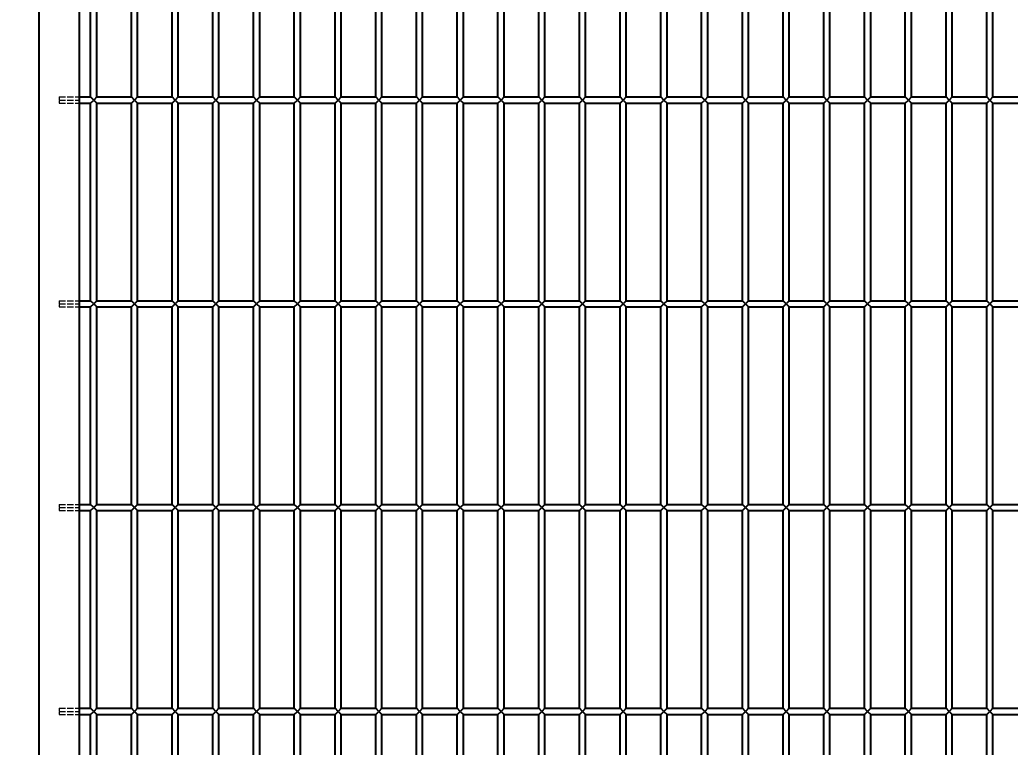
# Model space of a CAD drawing. Header units: millimetres. Extents: x 120 to 9117, y 110 to 4090.
# Drawn here: x 1886 to 2372.3, y 2549.4 to 2906.4 of the extents above; entities that cross this region are included whole.
import ezdxf

# ---------------------------------------------------------------- set-up
doc = ezdxf.new("R2010")
doc.units = ezdxf.units.MM
doc.header["$LTSCALE"] = 20
doc.linetypes.add('DASHED', pattern=[0.2067, 0.1654, -0.0413])
doc.layers.add('可见 (ISO)', color=7, linetype='Continuous', lineweight=25)
doc.layers.add('尺寸 (ISO)', color=7, linetype='Continuous', lineweight=18, true_color=0x008000)
doc.layers.add('隐藏 (ISO)', color=5, linetype='DASHED', lineweight=18, true_color=0x0000ff)
doc.styles.add('最新国标', font='simfang.ttf')
doc.dimstyles.new('默认 (GB)', dxfattribs={"dimscale": 20, "dimtxt": 2.8, "dimasz": 2.5, "dimexe": 2, "dimexo": 1.5, "dimgap": 0.5, "dimtad": 1, "dimtoh": 1, "dimdsep": 46, "dimtxsty": '最新国标', "dimcen": 0.09, "dimdle": 10, "dimclrd": 256, "dimclre": 256, "dimclrt": 256, "dimaunit": 1, "dimadec": 3, "dimazin": 2, "dimtfac": 0.535714, "dimtdec": 3, "dimtmove": 0, "dimatfit": 3, "dimfxl": 0, "dimtolj": 1, "dimlwd": -1, "dimlwe": -1, "dimarcsym": 0})

# ---------------------------------------------------------------- blocks, each defined once
blk = doc.blocks.new('*D6')
at = {"layer": 'Defpoints', "color": 0, "transparency": 16777216}
for p in [(1895.28, 3037.01), (1555.19, 1997.01), (1895.28, 1997.01)]:
    blk.add_point(p, dxfattribs=at)
at = {"layer": '尺寸 (ISO)', "color": 116, "true_color": 0x00803f, "transparency": 16777216}
for p, q in [((1865.28, 3037.01), (1515.19, 3037.01)), ((1555.19, 2987.01), (1555.19, 2047.01)), ((1865.28, 1997.01), (1515.19, 1997.01))]:
    blk.add_line(p, q, dxfattribs=at)
for points in [[(1546.85, 2987.01), (1563.52, 2987.01), (1555.19, 3037.01)], [(1546.85, 2047.01), (1563.52, 2047.01), (1555.19, 1997.01)]]:
    blk.add_solid(points, dxfattribs=at)
at = {"layer": '尺寸 (ISO)', "transparency": 16777216, "insert": (1516.87, 2517.01), "char_height": 56, "attachment_point": 5, "rotation": 90, "style": '最新国标'}
blk.add_mtext('\\A1;1040', dxfattribs=at)

msp = doc.modelspace()

# ---------------------------------------------------------------- linework, layer by layer
at = {"layer": '可见 (ISO)'}
for p, q in [((1895.28, 3037.011), (1895.28, 1997.011)), ((1915.28, 2527.011), (1915.28, 3017.011)), ((1920.78, 2868.511), (1920.78, 2965.511)), ((1923.78, 2868.511), (1923.78, 2965.511)), ((1940.78, 2868.511), (1940.78, 2965.511)), ((1943.78, 2868.511), (1943.78, 2965.511)), ((1960.78, 2868.511), (1960.78, 2965.511)), ((1963.78, 2868.511), (1963.78, 2965.511)), ((1980.78, 2868.511), (1980.78, 2965.511)), ((1983.78, 2868.511), (1983.78, 2965.511)), ((2000.78, 2868.511), (2000.78, 2965.511)), ((2003.78, 2868.511), (2003.78, 2965.511)), ((2020.78, 2868.511), (2020.78, 2965.511)), ((2023.78, 2868.511), (2023.78, 2965.511)), ((2040.78, 2868.511), (2040.78, 2965.511)), ((2043.78, 2868.511), (2043.78, 2965.511)), ((2060.78, 2868.511), (2060.78, 2965.511)), ((2063.78, 2868.511), (2063.78, 2965.511)), ((2080.78, 2868.511), (2080.78, 2965.511)), ((2083.78, 2868.511), (2083.78, 2965.511)), ((2100.78, 2868.511), (2100.78, 2965.511)), ((2103.78, 2868.511), (2103.78, 2965.511)), ((2120.78, 2868.511), (2120.78, 2965.511)), ((2123.78, 2868.511), (2123.78, 2965.511)), ((2140.78, 2868.511), (2140.78, 2965.511)), ((2143.78, 2868.511), (2143.78, 2965.511)), ((2160.78, 2868.511), (2160.78, 2965.511)), ((2163.78, 2868.511), (2163.78, 2965.511)), ((2180.78, 2868.511), (2180.78, 2965.511)), ((2183.78, 2868.511), (2183.78, 2965.511)), ((2200.78, 2868.511), (2200.78, 2965.511)), ((2203.78, 2868.511), (2203.78, 2965.511)), ((2220.78, 2868.511), (2220.78, 2965.511)), ((2223.78, 2868.511), (2223.78, 2965.511)), ((2240.78, 2868.511), (2240.78, 2965.511)), ((2243.78, 2868.511), (2243.78, 2965.511)), ((2260.78, 2868.511), (2260.78, 2965.511)), ((2263.78, 2868.511), (2263.78, 2965.511)), ((2280.78, 2868.511), (2280.78, 2965.511)), ((2283.78, 2868.511), (2283.78, 2965.511)), ((2300.78, 2868.511), (2300.78, 2965.511)), ((2303.78, 2868.511), (2303.78, 2965.511)), ((2320.78, 2868.511), (2320.78, 2965.511)), ((2323.78, 2868.511), (2323.78, 2965.511)), ((2340.78, 2868.511), (2340.78, 2965.511)), ((2343.78, 2868.511), (2343.78, 2965.511)), ((2360.78, 2868.511), (2360.78, 2965.511)), ((2363.78, 2868.511), (2363.78, 2965.511)), ((1915.28, 2868.511), (1920.78, 2868.511)), ((1915.28, 2865.511), (1920.78, 2865.511)), ((1922.28, 2867.011), (1920.78, 2868.511)), ((1920.78, 2865.511), (1922.28, 2867.011)), ((1920.78, 2768.511), (1920.78, 2865.511)), ((1923.78, 2868.511), (1922.28, 2867.011)), ((1922.28, 2867.011), (1923.78, 2865.511)), ((1923.78, 2868.511), (1940.78, 2868.511)), ((1923.78, 2865.511), (1940.78, 2865.511)), ((1923.78, 2768.511), (1923.78, 2865.511)), ((1942.28, 2867.011), (1940.78, 2868.511)), ((1940.78, 2865.511), (1942.28, 2867.011)), ((1940.78, 2768.511), (1940.78, 2865.511)), ((1943.78, 2868.511), (1942.28, 2867.011)), ((1942.28, 2867.011), (1943.78, 2865.511)), ((1943.78, 2868.511), (1960.78, 2868.511)), ((1943.78, 2865.511), (1960.78, 2865.511)), ((1943.78, 2768.511), (1943.78, 2865.511)), ((1962.28, 2867.011), (1960.78, 2868.511)), ((1960.78, 2865.511), (1962.28, 2867.011)), ((1960.78, 2768.511), (1960.78, 2865.511)), ((1963.78, 2868.511), (1962.28, 2867.011)), ((1962.28, 2867.011), (1963.78, 2865.511)), ((1963.78, 2868.511), (1980.78, 2868.511)), ((1963.78, 2865.511), (1980.78, 2865.511)), ((1963.78, 2768.511), (1963.78, 2865.511)), ((1982.28, 2867.011), (1980.78, 2868.511)), ((1980.78, 2865.511), (1982.28, 2867.011)), ((1980.78, 2768.511), (1980.78, 2865.511)), ((1983.78, 2868.511), (1982.28, 2867.011)), ((1982.28, 2867.011), (1983.78, 2865.511)), ((1983.78, 2868.511), (2000.78, 2868.511)), ((1983.78, 2865.511), (2000.78, 2865.511)), ((1983.78, 2768.511), (1983.78, 2865.511)), ((2002.28, 2867.011), (2000.78, 2868.511)), ((2000.78, 2865.511), (2002.28, 2867.011)), ((2000.78, 2768.511), (2000.78, 2865.511)), ((2003.78, 2868.511), (2002.28, 2867.011)), ((2002.28, 2867.011), (2003.78, 2865.511)), ((2003.78, 2868.511), (2020.78, 2868.511)), ((2003.78, 2865.511), (2020.78, 2865.511)), ((2003.78, 2768.511), (2003.78, 2865.511)), ((2022.28, 2867.011), (2020.78, 2868.511)), ((2020.78, 2865.511), (2022.28, 2867.011)), ((2020.78, 2768.511), (2020.78, 2865.511)), ((2023.78, 2868.511), (2022.28, 2867.011)), ((2022.28, 2867.011), (2023.78, 2865.511)), ((2023.78, 2868.511), (2040.78, 2868.511)), ((2023.78, 2865.511), (2040.78, 2865.511)), ((2023.78, 2768.511), (2023.78, 2865.511)), ((2042.28, 2867.011), (2040.78, 2868.511)), ((2040.78, 2865.511), (2042.28, 2867.011)), ((2040.78, 2768.511), (2040.78, 2865.511)), ((2043.78, 2868.511), (2042.28, 2867.011)), ((2042.28, 2867.011), (2043.78, 2865.511)), ((2043.78, 2868.511), (2060.78, 2868.511)), ((2043.78, 2865.511), (2060.78, 2865.511)), ((2043.78, 2768.511), (2043.78, 2865.511)), ((2062.28, 2867.011), (2060.78, 2868.511)), ((2060.78, 2865.511), (2062.28, 2867.011)), ((2060.78, 2768.511), (2060.78, 2865.511)), ((2063.78, 2868.511), (2062.28, 2867.011)), ((2062.28, 2867.011), (2063.78, 2865.511)), ((2063.78, 2868.511), (2080.78, 2868.511)), ((2063.78, 2865.511), (2080.78, 2865.511)), ((2063.78, 2768.511), (2063.78, 2865.511)), ((2082.28, 2867.011), (2080.78, 2868.511)), ((2080.78, 2865.511), (2082.28, 2867.011)), ((2080.78, 2768.511), (2080.78, 2865.511)), ((2083.78, 2868.511), (2082.28, 2867.011)), ((2082.28, 2867.011), (2083.78, 2865.511)), ((2083.78, 2868.511), (2100.78, 2868.511)), ((2083.78, 2865.511), (2100.78, 2865.511)), ((2083.78, 2768.511), (2083.78, 2865.511)), ((2102.28, 2867.011), (2100.78, 2868.511)), ((2100.78, 2865.511), (2102.28, 2867.011)), ((2100.78, 2768.511), (2100.78, 2865.511)), ((2103.78, 2868.511), (2102.28, 2867.011)), ((2102.28, 2867.011), (2103.78, 2865.511)), ((2103.78, 2868.511), (2120.78, 2868.511)), ((2103.78, 2865.511), (2120.78, 2865.511)), ((2103.78, 2768.511), (2103.78, 2865.511)), ((2122.28, 2867.011), (2120.78, 2868.511)), ((2120.78, 2865.511), (2122.28, 2867.011)), ((2120.78, 2768.511), (2120.78, 2865.511)), ((2123.78, 2868.511), (2122.28, 2867.011)), ((2122.28, 2867.011), (2123.78, 2865.511)), ((2123.78, 2868.511), (2140.78, 2868.511)), ((2123.78, 2865.511), (2140.78, 2865.511)), ((2123.78, 2768.511), (2123.78, 2865.511)), ((2142.28, 2867.011), (2140.78, 2868.511)), ((2140.78, 2865.511), (2142.28, 2867.011)), ((2140.78, 2768.511), (2140.78, 2865.511)), ((2143.78, 2868.511), (2142.28, 2867.011)), ((2142.28, 2867.011), (2143.78, 2865.511)), ((2143.78, 2868.511), (2160.78, 2868.511)), ((2143.78, 2865.511), (2160.78, 2865.511)), ((2143.78, 2768.511), (2143.78, 2865.511)), ((2162.28, 2867.011), (2160.78, 2868.511)), ((2160.78, 2865.511), (2162.28, 2867.011)), ((2160.78, 2768.511), (2160.78, 2865.511)), ((2163.78, 2868.511), (2162.28, 2867.011)), ((2162.28, 2867.011), (2163.78, 2865.511)), ((2163.78, 2868.511), (2180.78, 2868.511)), ((2163.78, 2865.511), (2180.78, 2865.511)), ((2163.78, 2768.511), (2163.78, 2865.511)), ((2182.28, 2867.011), (2180.78, 2868.511)), ((2180.78, 2865.511), (2182.28, 2867.011)), ((2180.78, 2768.511), (2180.78, 2865.511)), ((2183.78, 2868.511), (2182.28, 2867.011)), ((2182.28, 2867.011), (2183.78, 2865.511)), ((2183.78, 2868.511), (2200.78, 2868.511)), ((2183.78, 2865.511), (2200.78, 2865.511)), ((2183.78, 2768.511), (2183.78, 2865.511)), ((2202.28, 2867.011), (2200.78, 2868.511)), ((2200.78, 2865.511), (2202.28, 2867.011)), ((2200.78, 2768.511), (2200.78, 2865.511)), ((2203.78, 2868.511), (2202.28, 2867.011)), ((2202.28, 2867.011), (2203.78, 2865.511)), ((2203.78, 2868.511), (2220.78, 2868.511)), ((2203.78, 2865.511), (2220.78, 2865.511)), ((2203.78, 2768.511), (2203.78, 2865.511)), ((2222.28, 2867.011), (2220.78, 2868.511)), ((2220.78, 2865.511), (2222.28, 2867.011)), ((2220.78, 2768.511), (2220.78, 2865.511)), ((2223.78, 2868.511), (2222.28, 2867.011)), ((2222.28, 2867.011), (2223.78, 2865.511)), ((2223.78, 2868.511), (2240.78, 2868.511)), ((2223.78, 2865.511), (2240.78, 2865.511)), ((2223.78, 2768.511), (2223.78, 2865.511)), ((2242.28, 2867.011), (2240.78, 2868.511)), ((2240.78, 2865.511), (2242.28, 2867.011)), ((2240.78, 2768.511), (2240.78, 2865.511)), ((2243.78, 2868.511), (2242.28, 2867.011)), ((2242.28, 2867.011), (2243.78, 2865.511)), ((2243.78, 2868.511), (2260.78, 2868.511)), ((2243.78, 2865.511), (2260.78, 2865.511)), ((2243.78, 2768.511), (2243.78, 2865.511)), ((2262.28, 2867.011), (2260.78, 2868.511)), ((2260.78, 2865.511), (2262.28, 2867.011)), ((2260.78, 2768.511), (2260.78, 2865.511)), ((2263.78, 2868.511), (2262.28, 2867.011)), ((2262.28, 2867.011), (2263.78, 2865.511)), ((2263.78, 2868.511), (2280.78, 2868.511)), ((2263.78, 2865.511), (2280.78, 2865.511)), ((2263.78, 2768.511), (2263.78, 2865.511)), ((2282.28, 2867.011), (2280.78, 2868.511)), ((2280.78, 2865.511), (2282.28, 2867.011)), ((2280.78, 2768.511), (2280.78, 2865.511)), ((2283.78, 2868.511), (2282.28, 2867.011)), ((2282.28, 2867.011), (2283.78, 2865.511)), ((2283.78, 2868.511), (2300.78, 2868.511)), ((2283.78, 2865.511), (2300.78, 2865.511)), ((2283.78, 2768.511), (2283.78, 2865.511)), ((2302.28, 2867.011), (2300.78, 2868.511)), ((2300.78, 2865.511), (2302.28, 2867.011)), ((2300.78, 2768.511), (2300.78, 2865.511)), ((2303.78, 2868.511), (2302.28, 2867.011)), ((2302.28, 2867.011), (2303.78, 2865.511)), ((2303.78, 2868.511), (2320.78, 2868.511)), ((2303.78, 2865.511), (2320.78, 2865.511)), ((2303.78, 2768.511), (2303.78, 2865.511)), ((2322.28, 2867.011), (2320.78, 2868.511)), ((2320.78, 2865.511), (2322.28, 2867.011)), ((2320.78, 2768.511), (2320.78, 2865.511)), ((2323.78, 2868.511), (2322.28, 2867.011)), ((2322.28, 2867.011), (2323.78, 2865.511)), ((2323.78, 2868.511), (2340.78, 2868.511)), ((2323.78, 2865.511), (2340.78, 2865.511)), ((2323.78, 2768.511), (2323.78, 2865.511)), ((2342.28, 2867.011), (2340.78, 2868.511)), ((2340.78, 2865.511), (2342.28, 2867.011)), ((2340.78, 2768.511), (2340.78, 2865.511)), ((2343.78, 2868.511), (2342.28, 2867.011)), ((2342.28, 2867.011), (2343.78, 2865.511)), ((2343.78, 2868.511), (2360.78, 2868.511)), ((2343.78, 2865.511), (2360.78, 2865.511)), ((2343.78, 2768.511), (2343.78, 2865.511)), ((2362.28, 2867.011), (2360.78, 2868.511)), ((2360.78, 2865.511), (2362.28, 2867.011)), ((2360.78, 2768.511), (2360.78, 2865.511)), ((2363.78, 2868.511), (2362.28, 2867.011)), ((2362.28, 2867.011), (2363.78, 2865.511)), ((2363.78, 2868.511), (2380.78, 2868.511)), ((2363.78, 2865.511), (2380.78, 2865.511)), ((2363.78, 2768.511), (2363.78, 2865.511)), ((1915.28, 2768.511), (1920.78, 2768.511)), ((1922.28, 2767.011), (1920.78, 2768.511)), ((1920.78, 2765.511), (1922.28, 2767.011)), ((1923.78, 2768.511), (1922.28, 2767.011)), ((1922.28, 2767.011), (1923.78, 2765.511)), ((1923.78, 2768.511), (1940.78, 2768.511)), ((1942.28, 2767.011), (1940.78, 2768.511)), ((1940.78, 2765.511), (1942.28, 2767.011)), ((1943.78, 2768.511), (1942.28, 2767.011)), ((1942.28, 2767.011), (1943.78, 2765.511)), ((1943.78, 2768.511), (1960.78, 2768.511)), ((1962.28, 2767.011), (1960.78, 2768.511)), ((1960.78, 2765.511), (1962.28, 2767.011)), ((1963.78, 2768.511), (1962.28, 2767.011)), ((1962.28, 2767.011), (1963.78, 2765.511)), ((1963.78, 2768.511), (1980.78, 2768.511)), ((1982.28, 2767.011), (1980.78, 2768.511)), ((1980.78, 2765.511), (1982.28, 2767.011)), ((1983.78, 2768.511), (1982.28, 2767.011)), ((1982.28, 2767.011), (1983.78, 2765.511)), ((1983.78, 2768.511), (2000.78, 2768.511)), ((2002.28, 2767.011), (2000.78, 2768.511)), ((2000.78, 2765.511), (2002.28, 2767.011)), ((2003.78, 2768.511), (2002.28, 2767.011)), ((2002.28, 2767.011), (2003.78, 2765.511)), ((2003.78, 2768.511), (2020.78, 2768.511)), ((2022.28, 2767.011), (2020.78, 2768.511)), ((2020.78, 2765.511), (2022.28, 2767.011)), ((2023.78, 2768.511), (2022.28, 2767.011)), ((2022.28, 2767.011), (2023.78, 2765.511)), ((2023.78, 2768.511), (2040.78, 2768.511)), ((2042.28, 2767.011), (2040.78, 2768.511)), ((2040.78, 2765.511), (2042.28, 2767.011)), ((2043.78, 2768.511), (2042.28, 2767.011)), ((2042.28, 2767.011), (2043.78, 2765.511)), ((2043.78, 2768.511), (2060.78, 2768.511)), ((2062.28, 2767.011), (2060.78, 2768.511)), ((2060.78, 2765.511), (2062.28, 2767.011)), ((2063.78, 2768.511), (2062.28, 2767.011)), ((2062.28, 2767.011), (2063.78, 2765.511)), ((2063.78, 2768.511), (2080.78, 2768.511)), ((2082.28, 2767.011), (2080.78, 2768.511)), ((2080.78, 2765.511), (2082.28, 2767.011)), ((2083.78, 2768.511), (2082.28, 2767.011)), ((2082.28, 2767.011), (2083.78, 2765.511)), ((2083.78, 2768.511), (2100.78, 2768.511)), ((2102.28, 2767.011), (2100.78, 2768.511)), ((2100.78, 2765.511), (2102.28, 2767.011)), ((2103.78, 2768.511), (2102.28, 2767.011)), ((2102.28, 2767.011), (2103.78, 2765.511)), ((2103.78, 2768.511), (2120.78, 2768.511)), ((2122.28, 2767.011), (2120.78, 2768.511)), ((2120.78, 2765.511), (2122.28, 2767.011)), ((2123.78, 2768.511), (2122.28, 2767.011)), ((2122.28, 2767.011), (2123.78, 2765.511)), ((2123.78, 2768.511), (2140.78, 2768.511)), ((2142.28, 2767.011), (2140.78, 2768.511)), ((2140.78, 2765.511), (2142.28, 2767.011)), ((2143.78, 2768.511), (2142.28, 2767.011)), ((2142.28, 2767.011), (2143.78, 2765.511)), ((2143.78, 2768.511), (2160.78, 2768.511)), ((2162.28, 2767.011), (2160.78, 2768.511)), ((2160.78, 2765.511), (2162.28, 2767.011)), ((2163.78, 2768.511), (2162.28, 2767.011)), ((2162.28, 2767.011), (2163.78, 2765.511)), ((2163.78, 2768.511), (2180.78, 2768.511)), ((2182.28, 2767.011), (2180.78, 2768.511)), ((2180.78, 2765.511), (2182.28, 2767.011)), ((2183.78, 2768.511), (2182.28, 2767.011)), ((2182.28, 2767.011), (2183.78, 2765.511)), ((2183.78, 2768.511), (2200.78, 2768.511)), ((2202.28, 2767.011), (2200.78, 2768.511)), ((2200.78, 2765.511), (2202.28, 2767.011)), ((2203.78, 2768.511), (2202.28, 2767.011)), ((2202.28, 2767.011), (2203.78, 2765.511)), ((2203.78, 2768.511), (2220.78, 2768.511)), ((2222.28, 2767.011), (2220.78, 2768.511)), ((2220.78, 2765.511), (2222.28, 2767.011)), ((2223.78, 2768.511), (2222.28, 2767.011)), ((2222.28, 2767.011), (2223.78, 2765.511)), ((2223.78, 2768.511), (2240.78, 2768.511)), ((2242.28, 2767.011), (2240.78, 2768.511)), ((2240.78, 2765.511), (2242.28, 2767.011)), ((2243.78, 2768.511), (2242.28, 2767.011)), ((2242.28, 2767.011), (2243.78, 2765.511)), ((2243.78, 2768.511), (2260.78, 2768.511)), ((2262.28, 2767.011), (2260.78, 2768.511)), ((2260.78, 2765.511), (2262.28, 2767.011)), ((2263.78, 2768.511), (2262.28, 2767.011)), ((2262.28, 2767.011), (2263.78, 2765.511)), ((2263.78, 2768.511), (2280.78, 2768.511)), ((2282.28, 2767.011), (2280.78, 2768.511)), ((2280.78, 2765.511), (2282.28, 2767.011)), ((2283.78, 2768.511), (2282.28, 2767.011)), ((2282.28, 2767.011), (2283.78, 2765.511)), ((2283.78, 2768.511), (2300.78, 2768.511)), ((2302.28, 2767.011), (2300.78, 2768.511)), ((2300.78, 2765.511), (2302.28, 2767.011)), ((2303.78, 2768.511), (2302.28, 2767.011)), ((2302.28, 2767.011), (2303.78, 2765.511)), ((2303.78, 2768.511), (2320.78, 2768.511)), ((2322.28, 2767.011), (2320.78, 2768.511)), ((2320.78, 2765.511), (2322.28, 2767.011)), ((2323.78, 2768.511), (2322.28, 2767.011)), ((2322.28, 2767.011), (2323.78, 2765.511)), ((2323.78, 2768.511), (2340.78, 2768.511)), ((2342.28, 2767.011), (2340.78, 2768.511)), ((2340.78, 2765.511), (2342.28, 2767.011)), ((2343.78, 2768.511), (2342.28, 2767.011)), ((2342.28, 2767.011), (2343.78, 2765.511)), ((2343.78, 2768.511), (2360.78, 2768.511)), ((2362.28, 2767.011), (2360.78, 2768.511)), ((2360.78, 2765.511), (2362.28, 2767.011)), ((2363.78, 2768.511), (2362.28, 2767.011)), ((2362.28, 2767.011), (2363.78, 2765.511)), ((2363.78, 2768.511), (2380.78, 2768.511)), ((1915.28, 2765.511), (1920.78, 2765.511)), ((1920.78, 2668.511), (1920.78, 2765.511)), ((1923.78, 2765.511), (1940.78, 2765.511)), ((1923.78, 2668.511), (1923.78, 2765.511)), ((1940.78, 2668.511), (1940.78, 2765.511)), ((1943.78, 2765.511), (1960.78, 2765.511)), ((1943.78, 2668.511), (1943.78, 2765.511)), ((1960.78, 2668.511), (1960.78, 2765.511)), ((1963.78, 2765.511), (1980.78, 2765.511)), ((1963.78, 2668.511), (1963.78, 2765.511)), ((1980.78, 2668.511), (1980.78, 2765.511)), ((1983.78, 2765.511), (2000.78, 2765.511)), ((1983.78, 2668.511), (1983.78, 2765.511)), ((2000.78, 2668.511), (2000.78, 2765.511)), ((2003.78, 2765.511), (2020.78, 2765.511)), ((2003.78, 2668.511), (2003.78, 2765.511)), ((2020.78, 2668.511), (2020.78, 2765.511)), ((2023.78, 2765.511), (2040.78, 2765.511)), ((2023.78, 2668.511), (2023.78, 2765.511)), ((2040.78, 2668.511), (2040.78, 2765.511)), ((2043.78, 2765.511), (2060.78, 2765.511)), ((2043.78, 2668.511), (2043.78, 2765.511)), ((2060.78, 2668.511), (2060.78, 2765.511)), ((2063.78, 2765.511), (2080.78, 2765.511)), ((2063.78, 2668.511), (2063.78, 2765.511)), ((2080.78, 2668.511), (2080.78, 2765.511)), ((2083.78, 2765.511), (2100.78, 2765.511)), ((2083.78, 2668.511), (2083.78, 2765.511)), ((2100.78, 2668.511), (2100.78, 2765.511)), ((2103.78, 2765.511), (2120.78, 2765.511)), ((2103.78, 2668.511), (2103.78, 2765.511)), ((2120.78, 2668.511), (2120.78, 2765.511)), ((2123.78, 2765.511), (2140.78, 2765.511)), ((2123.78, 2668.511), (2123.78, 2765.511)), ((2140.78, 2668.511), (2140.78, 2765.511)), ((2143.78, 2765.511), (2160.78, 2765.511)), ((2143.78, 2668.511), (2143.78, 2765.511)), ((2160.78, 2668.511), (2160.78, 2765.511)), ((2163.78, 2765.511), (2180.78, 2765.511)), ((2163.78, 2668.511), (2163.78, 2765.511)), ((2180.78, 2668.511), (2180.78, 2765.511)), ((2183.78, 2765.511), (2200.78, 2765.511)), ((2183.78, 2668.511), (2183.78, 2765.511)), ((2200.78, 2668.511), (2200.78, 2765.511)), ((2203.78, 2765.511), (2220.78, 2765.511)), ((2203.78, 2668.511), (2203.78, 2765.511)), ((2220.78, 2668.511), (2220.78, 2765.511)), ((2223.78, 2765.511), (2240.78, 2765.511)), ((2223.78, 2668.511), (2223.78, 2765.511)), ((2240.78, 2668.511), (2240.78, 2765.511)), ((2243.78, 2765.511), (2260.78, 2765.511)), ((2243.78, 2668.511), (2243.78, 2765.511)), ((2260.78, 2668.511), (2260.78, 2765.511)), ((2263.78, 2765.511), (2280.78, 2765.511)), ((2263.78, 2668.511), (2263.78, 2765.511)), ((2280.78, 2668.511), (2280.78, 2765.511)), ((2283.78, 2765.511), (2300.78, 2765.511)), ((2283.78, 2668.511), (2283.78, 2765.511)), ((2300.78, 2668.511), (2300.78, 2765.511)), ((2303.78, 2765.511), (2320.78, 2765.511)), ((2303.78, 2668.511), (2303.78, 2765.511)), ((2320.78, 2668.511), (2320.78, 2765.511)), ((2323.78, 2765.511), (2340.78, 2765.511)), ((2323.78, 2668.511), (2323.78, 2765.511)), ((2340.78, 2668.511), (2340.78, 2765.511)), ((2343.78, 2765.511), (2360.78, 2765.511)), ((2343.78, 2668.511), (2343.78, 2765.511)), ((2360.78, 2668.511), (2360.78, 2765.511)), ((2363.78, 2765.511), (2380.78, 2765.511)), ((2363.78, 2668.511), (2363.78, 2765.511)), ((1915.28, 2668.511), (1920.78, 2668.511)), ((1915.28, 2665.511), (1920.78, 2665.511)), ((1922.28, 2667.011), (1920.78, 2668.511)), ((1920.78, 2665.511), (1922.28, 2667.011)), ((1920.78, 2568.511), (1920.78, 2665.511)), ((1923.78, 2668.511), (1922.28, 2667.011)), ((1922.28, 2667.011), (1923.78, 2665.511)), ((1923.78, 2668.511), (1940.78, 2668.511)), ((1923.78, 2665.511), (1940.78, 2665.511)), ((1923.78, 2568.511), (1923.78, 2665.511)), ((1942.28, 2667.011), (1940.78, 2668.511)), ((1940.78, 2665.511), (1942.28, 2667.011)), ((1940.78, 2568.511), (1940.78, 2665.511)), ((1943.78, 2668.511), (1942.28, 2667.011)), ((1942.28, 2667.011), (1943.78, 2665.511)), ((1943.78, 2668.511), (1960.78, 2668.511)), ((1943.78, 2665.511), (1960.78, 2665.511)), ((1943.78, 2568.511), (1943.78, 2665.511)), ((1962.28, 2667.011), (1960.78, 2668.511)), ((1960.78, 2665.511), (1962.28, 2667.011)), ((1960.78, 2568.511), (1960.78, 2665.511)), ((1963.78, 2668.511), (1962.28, 2667.011)), ((1962.28, 2667.011), (1963.78, 2665.511)), ((1963.78, 2668.511), (1980.78, 2668.511)), ((1963.78, 2665.511), (1980.78, 2665.511)), ((1963.78, 2568.511), (1963.78, 2665.511)), ((1982.28, 2667.011), (1980.78, 2668.511)), ((1980.78, 2665.511), (1982.28, 2667.011)), ((1980.78, 2568.511), (1980.78, 2665.511)), ((1983.78, 2668.511), (1982.28, 2667.011)), ((1982.28, 2667.011), (1983.78, 2665.511)), ((1983.78, 2668.511), (2000.78, 2668.511)), ((1983.78, 2665.511), (2000.78, 2665.511)), ((1983.78, 2568.511), (1983.78, 2665.511)), ((2002.28, 2667.011), (2000.78, 2668.511)), ((2000.78, 2665.511), (2002.28, 2667.011)), ((2000.78, 2568.511), (2000.78, 2665.511)), ((2003.78, 2668.511), (2002.28, 2667.011)), ((2002.28, 2667.011), (2003.78, 2665.511)), ((2003.78, 2668.511), (2020.78, 2668.511)), ((2003.78, 2665.511), (2020.78, 2665.511)), ((2003.78, 2568.511), (2003.78, 2665.511)), ((2022.28, 2667.011), (2020.78, 2668.511)), ((2020.78, 2665.511), (2022.28, 2667.011)), ((2020.78, 2568.511), (2020.78, 2665.511)), ((2023.78, 2668.511), (2022.28, 2667.011)), ((2022.28, 2667.011), (2023.78, 2665.511)), ((2023.78, 2668.511), (2040.78, 2668.511)), ((2023.78, 2665.511), (2040.78, 2665.511)), ((2023.78, 2568.511), (2023.78, 2665.511)), ((2042.28, 2667.011), (2040.78, 2668.511)), ((2040.78, 2665.511), (2042.28, 2667.011)), ((2040.78, 2568.511), (2040.78, 2665.511)), ((2043.78, 2668.511), (2042.28, 2667.011)), ((2042.28, 2667.011), (2043.78, 2665.511)), ((2043.78, 2668.511), (2060.78, 2668.511)), ((2043.78, 2665.511), (2060.78, 2665.511)), ((2043.78, 2568.511), (2043.78, 2665.511)), ((2062.28, 2667.011), (2060.78, 2668.511)), ((2060.78, 2665.511), (2062.28, 2667.011)), ((2060.78, 2568.511), (2060.78, 2665.511)), ((2063.78, 2668.511), (2062.28, 2667.011)), ((2062.28, 2667.011), (2063.78, 2665.511)), ((2063.78, 2668.511), (2080.78, 2668.511)), ((2063.78, 2665.511), (2080.78, 2665.511)), ((2063.78, 2568.511), (2063.78, 2665.511)), ((2082.28, 2667.011), (2080.78, 2668.511)), ((2080.78, 2665.511), (2082.28, 2667.011)), ((2080.78, 2568.511), (2080.78, 2665.511)), ((2083.78, 2668.511), (2082.28, 2667.011)), ((2082.28, 2667.011), (2083.78, 2665.511)), ((2083.78, 2668.511), (2100.78, 2668.511)), ((2083.78, 2665.511), (2100.78, 2665.511)), ((2083.78, 2568.511), (2083.78, 2665.511)), ((2102.28, 2667.011), (2100.78, 2668.511)), ((2100.78, 2665.511), (2102.28, 2667.011)), ((2100.78, 2568.511), (2100.78, 2665.511)), ((2103.78, 2668.511), (2102.28, 2667.011)), ((2102.28, 2667.011), (2103.78, 2665.511)), ((2103.78, 2668.511), (2120.78, 2668.511)), ((2103.78, 2665.511), (2120.78, 2665.511)), ((2103.78, 2568.511), (2103.78, 2665.511)), ((2122.28, 2667.011), (2120.78, 2668.511)), ((2120.78, 2665.511), (2122.28, 2667.011)), ((2120.78, 2568.511), (2120.78, 2665.511)), ((2123.78, 2668.511), (2122.28, 2667.011)), ((2122.28, 2667.011), (2123.78, 2665.511)), ((2123.78, 2668.511), (2140.78, 2668.511)), ((2123.78, 2665.511), (2140.78, 2665.511)), ((2123.78, 2568.511), (2123.78, 2665.511)), ((2142.28, 2667.011), (2140.78, 2668.511)), ((2140.78, 2665.511), (2142.28, 2667.011)), ((2140.78, 2568.511), (2140.78, 2665.511)), ((2143.78, 2668.511), (2142.28, 2667.011)), ((2142.28, 2667.011), (2143.78, 2665.511)), ((2143.78, 2668.511), (2160.78, 2668.511)), ((2143.78, 2665.511), (2160.78, 2665.511)), ((2143.78, 2568.511), (2143.78, 2665.511)), ((2162.28, 2667.011), (2160.78, 2668.511)), ((2160.78, 2665.511), (2162.28, 2667.011)), ((2160.78, 2568.511), (2160.78, 2665.511)), ((2163.78, 2668.511), (2162.28, 2667.011)), ((2162.28, 2667.011), (2163.78, 2665.511)), ((2163.78, 2668.511), (2180.78, 2668.511)), ((2163.78, 2665.511), (2180.78, 2665.511)), ((2163.78, 2568.511), (2163.78, 2665.511)), ((2182.28, 2667.011), (2180.78, 2668.511)), ((2180.78, 2665.511), (2182.28, 2667.011)), ((2180.78, 2568.511), (2180.78, 2665.511)), ((2183.78, 2668.511), (2182.28, 2667.011)), ((2182.28, 2667.011), (2183.78, 2665.511)), ((2183.78, 2668.511), (2200.78, 2668.511)), ((2183.78, 2665.511), (2200.78, 2665.511)), ((2183.78, 2568.511), (2183.78, 2665.511)), ((2202.28, 2667.011), (2200.78, 2668.511)), ((2200.78, 2665.511), (2202.28, 2667.011)), ((2200.78, 2568.511), (2200.78, 2665.511)), ((2203.78, 2668.511), (2202.28, 2667.011)), ((2202.28, 2667.011), (2203.78, 2665.511)), ((2203.78, 2668.511), (2220.78, 2668.511)), ((2203.78, 2665.511), (2220.78, 2665.511)), ((2203.78, 2568.511), (2203.78, 2665.511)), ((2222.28, 2667.011), (2220.78, 2668.511)), ((2220.78, 2665.511), (2222.28, 2667.011)), ((2220.78, 2568.511), (2220.78, 2665.511)), ((2223.78, 2668.511), (2222.28, 2667.011)), ((2222.28, 2667.011), (2223.78, 2665.511)), ((2223.78, 2668.511), (2240.78, 2668.511)), ((2223.78, 2665.511), (2240.78, 2665.511)), ((2223.78, 2568.511), (2223.78, 2665.511)), ((2242.28, 2667.011), (2240.78, 2668.511)), ((2240.78, 2665.511), (2242.28, 2667.011)), ((2240.78, 2568.511), (2240.78, 2665.511)), ((2243.78, 2668.511), (2242.28, 2667.011)), ((2242.28, 2667.011), (2243.78, 2665.511)), ((2243.78, 2668.511), (2260.78, 2668.511)), ((2243.78, 2665.511), (2260.78, 2665.511)), ((2243.78, 2568.511), (2243.78, 2665.511)), ((2262.28, 2667.011), (2260.78, 2668.511)), ((2260.78, 2665.511), (2262.28, 2667.011)), ((2260.78, 2568.511), (2260.78, 2665.511)), ((2263.78, 2668.511), (2262.28, 2667.011)), ((2262.28, 2667.011), (2263.78, 2665.511)), ((2263.78, 2668.511), (2280.78, 2668.511)), ((2263.78, 2665.511), (2280.78, 2665.511)), ((2263.78, 2568.511), (2263.78, 2665.511)), ((2282.28, 2667.011), (2280.78, 2668.511)), ((2280.78, 2665.511), (2282.28, 2667.011)), ((2280.78, 2568.511), (2280.78, 2665.511)), ((2283.78, 2668.511), (2282.28, 2667.011)), ((2282.28, 2667.011), (2283.78, 2665.511)), ((2283.78, 2668.511), (2300.78, 2668.511)), ((2283.78, 2665.511), (2300.78, 2665.511)), ((2283.78, 2568.511), (2283.78, 2665.511)), ((2302.28, 2667.011), (2300.78, 2668.511)), ((2300.78, 2665.511), (2302.28, 2667.011)), ((2300.78, 2568.511), (2300.78, 2665.511)), ((2303.78, 2668.511), (2302.28, 2667.011)), ((2302.28, 2667.011), (2303.78, 2665.511)), ((2303.78, 2668.511), (2320.78, 2668.511)), ((2303.78, 2665.511), (2320.78, 2665.511)), ((2303.78, 2568.511), (2303.78, 2665.511)), ((2322.28, 2667.011), (2320.78, 2668.511)), ((2320.78, 2665.511), (2322.28, 2667.011)), ((2320.78, 2568.511), (2320.78, 2665.511)), ((2323.78, 2668.511), (2322.28, 2667.011)), ((2322.28, 2667.011), (2323.78, 2665.511)), ((2323.78, 2668.511), (2340.78, 2668.511)), ((2323.78, 2665.511), (2340.78, 2665.511)), ((2323.78, 2568.511), (2323.78, 2665.511)), ((2342.28, 2667.011), (2340.78, 2668.511)), ((2340.78, 2665.511), (2342.28, 2667.011)), ((2340.78, 2568.511), (2340.78, 2665.511)), ((2343.78, 2668.511), (2342.28, 2667.011)), ((2342.28, 2667.011), (2343.78, 2665.511)), ((2343.78, 2668.511), (2360.78, 2668.511)), ((2343.78, 2665.511), (2360.78, 2665.511)), ((2343.78, 2568.511), (2343.78, 2665.511)), ((2362.28, 2667.011), (2360.78, 2668.511)), ((2360.78, 2665.511), (2362.28, 2667.011)), ((2360.78, 2568.511), (2360.78, 2665.511)), ((2363.78, 2668.511), (2362.28, 2667.011)), ((2362.28, 2667.011), (2363.78, 2665.511)), ((2363.78, 2668.511), (2380.78, 2668.511)), ((2363.78, 2665.511), (2380.78, 2665.511)), ((2363.78, 2568.511), (2363.78, 2665.511)), ((1915.28, 2568.511), (1920.78, 2568.511)), ((1922.28, 2567.011), (1920.78, 2568.511)), ((1923.78, 2568.511), (1922.28, 2567.011)), ((1923.78, 2568.511), (1940.78, 2568.511)), ((1942.28, 2567.011), (1940.78, 2568.511)), ((1943.78, 2568.511), (1942.28, 2567.011)), ((1943.78, 2568.511), (1960.78, 2568.511)), ((1962.28, 2567.011), (1960.78, 2568.511)), ((1963.78, 2568.511), (1962.28, 2567.011)), ((1963.78, 2568.511), (1980.78, 2568.511)), ((1982.28, 2567.011), (1980.78, 2568.511)), ((1983.78, 2568.511), (1982.28, 2567.011)), ((1983.78, 2568.511), (2000.78, 2568.511)), ((2002.28, 2567.011), (2000.78, 2568.511)), ((2003.78, 2568.511), (2002.28, 2567.011)), ((2003.78, 2568.511), (2020.78, 2568.511)), ((2022.28, 2567.011), (2020.78, 2568.511)), ((2023.78, 2568.511), (2022.28, 2567.011)), ((2023.78, 2568.511), (2040.78, 2568.511)), ((2042.28, 2567.011), (2040.78, 2568.511)), ((2043.78, 2568.511), (2042.28, 2567.011)), ((2043.78, 2568.511), (2060.78, 2568.511)), ((2062.28, 2567.011), (2060.78, 2568.511)), ((2063.78, 2568.511), (2062.28, 2567.011)), ((2063.78, 2568.511), (2080.78, 2568.511)), ((2082.28, 2567.011), (2080.78, 2568.511)), ((2083.78, 2568.511), (2082.28, 2567.011)), ((2083.78, 2568.511), (2100.78, 2568.511)), ((2102.28, 2567.011), (2100.78, 2568.511)), ((2103.78, 2568.511), (2102.28, 2567.011)), ((2103.78, 2568.511), (2120.78, 2568.511)), ((2122.28, 2567.011), (2120.78, 2568.511)), ((2123.78, 2568.511), (2122.28, 2567.011)), ((2123.78, 2568.511), (2140.78, 2568.511)), ((2142.28, 2567.011), (2140.78, 2568.511)), ((2143.78, 2568.511), (2142.28, 2567.011)), ((2143.78, 2568.511), (2160.78, 2568.511)), ((2162.28, 2567.011), (2160.78, 2568.511)), ((2163.78, 2568.511), (2162.28, 2567.011)), ((2163.78, 2568.511), (2180.78, 2568.511)), ((2182.28, 2567.011), (2180.78, 2568.511)), ((2183.78, 2568.511), (2182.28, 2567.011)), ((2183.78, 2568.511), (2200.78, 2568.511)), ((2202.28, 2567.011), (2200.78, 2568.511)), ((2203.78, 2568.511), (2202.28, 2567.011)), ((2203.78, 2568.511), (2220.78, 2568.511)), ((2222.28, 2567.011), (2220.78, 2568.511)), ((2223.78, 2568.511), (2222.28, 2567.011)), ((2223.78, 2568.511), (2240.78, 2568.511)), ((2242.28, 2567.011), (2240.78, 2568.511)), ((2243.78, 2568.511), (2242.28, 2567.011)), ((2243.78, 2568.511), (2260.78, 2568.511)), ((2262.28, 2567.011), (2260.78, 2568.511)), ((2263.78, 2568.511), (2262.28, 2567.011)), ((2263.78, 2568.511), (2280.78, 2568.511)), ((2282.28, 2567.011), (2280.78, 2568.511)), ((2283.78, 2568.511), (2282.28, 2567.011)), ((2283.78, 2568.511), (2300.78, 2568.511)), ((2302.28, 2567.011), (2300.78, 2568.511)), ((2303.78, 2568.511), (2302.28, 2567.011)), ((2303.78, 2568.511), (2320.78, 2568.511)), ((2322.28, 2567.011), (2320.78, 2568.511)), ((2323.78, 2568.511), (2322.28, 2567.011)), ((2323.78, 2568.511), (2340.78, 2568.511)), ((2342.28, 2567.011), (2340.78, 2568.511)), ((2343.78, 2568.511), (2342.28, 2567.011)), ((2343.78, 2568.511), (2360.78, 2568.511)), ((2362.28, 2567.011), (2360.78, 2568.511)), ((2363.78, 2568.511), (2362.28, 2567.011)), ((2363.78, 2568.511), (2380.78, 2568.511)), ((1915.28, 2565.511), (1920.78, 2565.511)), ((1920.78, 2565.511), (1922.28, 2567.011)), ((1920.78, 2527.011), (1920.78, 2565.511)), ((1922.28, 2567.011), (1923.78, 2565.511)), ((1923.78, 2565.511), (1940.78, 2565.511)), ((1923.78, 2527.011), (1923.78, 2565.511)), ((1940.78, 2565.511), (1942.28, 2567.011)), ((1940.78, 2527.011), (1940.78, 2565.511)), ((1942.28, 2567.011), (1943.78, 2565.511)), ((1943.78, 2565.511), (1960.78, 2565.511)), ((1943.78, 2527.011), (1943.78, 2565.511)), ((1960.78, 2565.511), (1962.28, 2567.011)), ((1960.78, 2527.011), (1960.78, 2565.511)), ((1962.28, 2567.011), (1963.78, 2565.511)), ((1963.78, 2565.511), (1980.78, 2565.511)), ((1963.78, 2527.011), (1963.78, 2565.511)), ((1980.78, 2565.511), (1982.28, 2567.011)), ((1980.78, 2527.011), (1980.78, 2565.511)), ((1982.28, 2567.011), (1983.78, 2565.511)), ((1983.78, 2565.511), (2000.78, 2565.511)), ((1983.78, 2527.011), (1983.78, 2565.511)), ((2000.78, 2565.511), (2002.28, 2567.011)), ((2000.78, 2527.011), (2000.78, 2565.511)), ((2002.28, 2567.011), (2003.78, 2565.511)), ((2003.78, 2565.511), (2020.78, 2565.511)), ((2003.78, 2527.011), (2003.78, 2565.511)), ((2020.78, 2565.511), (2022.28, 2567.011)), ((2020.78, 2527.011), (2020.78, 2565.511)), ((2022.28, 2567.011), (2023.78, 2565.511)), ((2023.78, 2565.511), (2040.78, 2565.511)), ((2023.78, 2527.011), (2023.78, 2565.511)), ((2040.78, 2565.511), (2042.28, 2567.011)), ((2040.78, 2527.011), (2040.78, 2565.511)), ((2042.28, 2567.011), (2043.78, 2565.511)), ((2043.78, 2565.511), (2060.78, 2565.511)), ((2043.78, 2527.011), (2043.78, 2565.511)), ((2060.78, 2565.511), (2062.28, 2567.011)), ((2060.78, 2527.011), (2060.78, 2565.511)), ((2062.28, 2567.011), (2063.78, 2565.511)), ((2063.78, 2565.511), (2080.78, 2565.511)), ((2063.78, 2527.011), (2063.78, 2565.511)), ((2080.78, 2565.511), (2082.28, 2567.011)), ((2080.78, 2527.011), (2080.78, 2565.511)), ((2082.28, 2567.011), (2083.78, 2565.511)), ((2083.78, 2565.511), (2100.78, 2565.511)), ((2083.78, 2527.011), (2083.78, 2565.511)), ((2100.78, 2565.511), (2102.28, 2567.011)), ((2100.78, 2527.011), (2100.78, 2565.511)), ((2102.28, 2567.011), (2103.78, 2565.511)), ((2103.78, 2565.511), (2120.78, 2565.511)), ((2103.78, 2527.011), (2103.78, 2565.511)), ((2120.78, 2565.511), (2122.28, 2567.011)), ((2120.78, 2527.011), (2120.78, 2565.511)), ((2122.28, 2567.011), (2123.78, 2565.511)), ((2123.78, 2565.511), (2140.78, 2565.511)), ((2123.78, 2527.011), (2123.78, 2565.511)), ((2140.78, 2565.511), (2142.28, 2567.011)), ((2140.78, 2527.011), (2140.78, 2565.511)), ((2142.28, 2567.011), (2143.78, 2565.511)), ((2143.78, 2565.511), (2160.78, 2565.511)), ((2143.78, 2527.011), (2143.78, 2565.511)), ((2160.78, 2565.511), (2162.28, 2567.011)), ((2160.78, 2527.011), (2160.78, 2565.511)), ((2162.28, 2567.011), (2163.78, 2565.511)), ((2163.78, 2565.511), (2180.78, 2565.511)), ((2163.78, 2527.011), (2163.78, 2565.511)), ((2180.78, 2565.511), (2182.28, 2567.011)), ((2180.78, 2527.011), (2180.78, 2565.511)), ((2182.28, 2567.011), (2183.78, 2565.511)), ((2183.78, 2565.511), (2200.78, 2565.511)), ((2183.78, 2527.011), (2183.78, 2565.511)), ((2200.78, 2565.511), (2202.28, 2567.011)), ((2200.78, 2527.011), (2200.78, 2565.511)), ((2202.28, 2567.011), (2203.78, 2565.511)), ((2203.78, 2565.511), (2220.78, 2565.511)), ((2203.78, 2527.011), (2203.78, 2565.511)), ((2220.78, 2565.511), (2222.28, 2567.011)), ((2220.78, 2527.011), (2220.78, 2565.511)), ((2222.28, 2567.011), (2223.78, 2565.511)), ((2223.78, 2565.511), (2240.78, 2565.511)), ((2223.78, 2527.011), (2223.78, 2565.511)), ((2240.78, 2565.511), (2242.28, 2567.011)), ((2240.78, 2527.011), (2240.78, 2565.511)), ((2242.28, 2567.011), (2243.78, 2565.511)), ((2243.78, 2565.511), (2260.78, 2565.511)), ((2243.78, 2527.011), (2243.78, 2565.511)), ((2260.78, 2565.511), (2262.28, 2567.011)), ((2260.78, 2527.011), (2260.78, 2565.511)), ((2262.28, 2567.011), (2263.78, 2565.511)), ((2263.78, 2565.511), (2280.78, 2565.511)), ((2263.78, 2527.011), (2263.78, 2565.511)), ((2280.78, 2565.511), (2282.28, 2567.011)), ((2280.78, 2527.011), (2280.78, 2565.511)), ((2282.28, 2567.011), (2283.78, 2565.511)), ((2283.78, 2565.511), (2300.78, 2565.511)), ((2283.78, 2527.011), (2283.78, 2565.511)), ((2300.78, 2565.511), (2302.28, 2567.011)), ((2300.78, 2527.011), (2300.78, 2565.511)), ((2302.28, 2567.011), (2303.78, 2565.511)), ((2303.78, 2565.511), (2320.78, 2565.511)), ((2303.78, 2527.011), (2303.78, 2565.511)), ((2320.78, 2565.511), (2322.28, 2567.011)), ((2320.78, 2527.011), (2320.78, 2565.511)), ((2322.28, 2567.011), (2323.78, 2565.511)), ((2323.78, 2565.511), (2340.78, 2565.511)), ((2323.78, 2527.011), (2323.78, 2565.511)), ((2340.78, 2565.511), (2342.28, 2567.011)), ((2340.78, 2527.011), (2340.78, 2565.511)), ((2342.28, 2567.011), (2343.78, 2565.511)), ((2343.78, 2565.511), (2360.78, 2565.511)), ((2343.78, 2527.011), (2343.78, 2565.511)), ((2360.78, 2565.511), (2362.28, 2567.011)), ((2360.78, 2527.011), (2360.78, 2565.511)), ((2362.28, 2567.011), (2363.78, 2565.511)), ((2363.78, 2565.511), (2380.78, 2565.511)), ((2363.78, 2527.011), (2363.78, 2565.511))]:
    msp.add_line(p, q, dxfattribs=at)
at = {"layer": '隐藏 (ISO)', "ltscale": 0.448684}
for p, q in [((1905.28, 2868.511), (1905.28, 2865.511)), ((1905.28, 2768.511), (1905.28, 2765.511)), ((1905.28, 2668.511), (1905.28, 2665.511)), ((1905.28, 2568.511), (1905.28, 2565.511))]:
    msp.add_line(p, q, dxfattribs=at)
at = {"layer": '隐藏 (ISO)', "ltscale": 0.952248}
for p, q in [((1905.28, 2868.511), (1915.28, 2868.511)), ((1905.28, 2867.011), (1915.28, 2867.011)), ((1905.28, 2865.511), (1915.28, 2865.511)), ((1905.28, 2768.511), (1915.28, 2768.511)), ((1905.28, 2767.011), (1915.28, 2767.011)), ((1905.28, 2765.511), (1915.28, 2765.511)), ((1905.28, 2668.511), (1915.28, 2668.511)), ((1905.28, 2667.011), (1915.28, 2667.011)), ((1905.28, 2665.511), (1915.28, 2665.511)), ((1905.28, 2568.511), (1915.28, 2568.511)), ((1905.28, 2567.011), (1915.28, 2567.011)), ((1905.28, 2565.511), (1915.28, 2565.511))]:
    msp.add_line(p, q, dxfattribs=at)

# ---------------------------------------------------------------- dimensions: what is measured, and where the dimension line sits
at = {"layer": '尺寸 (ISO)', "color": 116, "true_color": 0x00803f}
dim = msp.add_linear_dim(base=(1555.187, 1997.011), p1=(1895.28, 3037.011), p2=(1895.28, 1997.011), angle=90, dimstyle='默认 (GB)', override={"dimgap": 0.5, "dimtoh": 0, "dimdec": 2, "dimtol": 0, "dimlim": 0, "dimtp": 0, "dimtm": 0, "dimtdec": 3, "dimtofl": 0, "dimatfit": 1}, dxfattribs=at)
dim.commit()
dim.dimension.update_dxf_attribs({"geometry": '*D6', "text_midpoint": (1555.187, 2517.011), "dimtype": 160})

doc.saveas('drawing.dxf')
